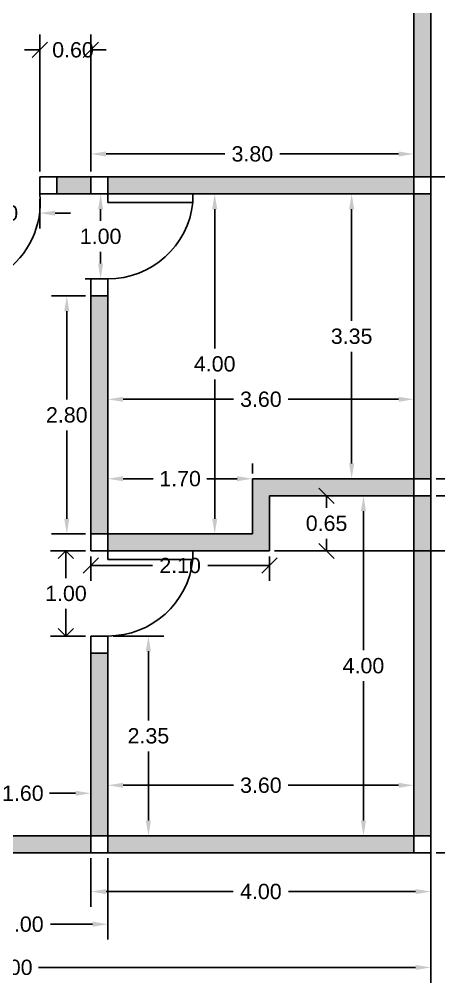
# Model space of a CAD drawing. Header units: metres. Extents: x -4.1 to 30.7, y -1.5 to 30.
# Drawn here: x 5.16 to 10.09, y -1.53 to 9.8 of the extents above; entities that cross this region are included whole.
import ezdxf

# ---------------------------------------------------------------- set-up
doc = ezdxf.new("R2010")
doc.units = ezdxf.units.M
for name, color, linetype in [('01-Terreno', 250, 'Continuous'), ('02-Muros', 250, 'Continuous'), ('04-Puertas', 5, 'Continuous'), ('05-EspMuro', 252, 'Continuous')]:
    doc.layers.add(name, color=color, linetype=linetype)
doc.styles.get("Standard").update_dxf_attribs({"font": 'arial.ttf'})
doc.dimstyles.get("Standard").update_dxf_attribs({"dimtxt": 0.18, "dimasz": 0.18, "dimexe": 0.18, "dimexo": 0.0625, "dimgap": 0.09, "dimtad": 0, "dimtih": 1, "dimtoh": 1, "dimdec": 4, "dimzin": 0, "dimdsep": 46, "dimtxsty": 'Standard', "dimcen": 0.09, "dimadec": 0, "dimazin": 0, "dimtfac": 1, "dimtdec": 4, "dimtofl": 0, "dimtmove": 0, "dimatfit": 3, "dimfxl": 1, "dimtolj": 1, "dimtzin": 0, "dimarcsym": 0})

# ---------------------------------------------------------------- blocks, each defined once
blk = doc.blocks.new('*D92')
at = {"layer": '01-Terreno', "color": 0, "lineweight": -2, "transparency": 16777216}
for p, q in [((4.4, 0.263), (4.4, 0.88)), ((6, 0.263), (6, 0.88)), ((4.58, 0.7), (4.885, 0.7)), ((5.82, 0.7), (5.515, 0.7))]:
    blk.add_line(p, q, dxfattribs=at)
at = {"layer": '01-Terreno', "color": 0, "transparency": 16777216}
for points in [[(4.58, 0.73), (4.58, 0.67), (4.4, 0.7)], [(5.82, 0.73), (5.82, 0.67), (6, 0.7)]]:
    blk.add_solid(points, dxfattribs=at)
at = {"layer": '01-Terreno', "color": 0, "transparency": 16777216, "insert": (5.2, 0.7), "char_height": 0.18, "attachment_point": 5}
blk.add_mtext('\\A1;1.60', dxfattribs=at)
blk = doc.blocks.new('*D93')
at = {"layer": '01-Terreno', "color": 0, "lineweight": -2, "transparency": 16777216}
for p, q in [((4.2, -0.062), (4.2, -1.02)), ((6.2, -0.062), (6.2, -1.02)), ((4.38, -0.84), (4.875, -0.84)), ((6.02, -0.84), (5.525, -0.84))]:
    blk.add_line(p, q, dxfattribs=at)
at = {"layer": '01-Terreno', "color": 0, "transparency": 16777216}
for points in [[(4.38, -0.81), (4.38, -0.87), (4.2, -0.84)], [(6.02, -0.81), (6.02, -0.87), (6.2, -0.84)]]:
    blk.add_solid(points, dxfattribs=at)
at = {"layer": '01-Terreno', "color": 0, "transparency": 16777216, "insert": (5.2, -0.84), "char_height": 0.18, "attachment_point": 5}
blk.add_mtext('\\A1;2.00', dxfattribs=at)
blk = doc.blocks.new('*D94')
at = {"layer": '01-Terreno', "color": 0, "lineweight": -2, "transparency": 16777216}
for p, q in [((9.863, 11), (11.501, 11)), ((11.321, 10.82), (11.321, 9.657)), ((11.321, 8.13), (11.321, 9.293)), ((9.863, 7.95), (11.501, 7.95))]:
    blk.add_line(p, q, dxfattribs=at)
at = {"layer": '01-Terreno', "color": 0, "transparency": 16777216}
for points in [[(11.291, 10.82), (11.351, 10.82), (11.321, 11)], [(11.291, 8.13), (11.351, 8.13), (11.321, 7.95)]]:
    blk.add_solid(points, dxfattribs=at)
at = {"layer": '01-Terreno', "color": 0, "transparency": 16777216, "insert": (11.321, 9.475), "char_height": 0.18, "attachment_point": 5}
blk.add_mtext('\\A1;3.05', dxfattribs=at)
blk = doc.blocks.new('*D96')
at = {"layer": '01-Terreno', "color": 0, "lineweight": -2, "transparency": 16777216}
for p, q in [((5.937, 6.55), (5.537, 6.55)), ((5.717, 6.37), (5.717, 5.332)), ((5.717, 3.93), (5.717, 4.968)), ((5.937, 3.75), (5.537, 3.75))]:
    blk.add_line(p, q, dxfattribs=at)
at = {"layer": '01-Terreno', "color": 0, "transparency": 16777216}
for points in [[(5.687, 6.37), (5.747, 6.37), (5.717, 6.55)], [(5.687, 3.93), (5.747, 3.93), (5.717, 3.75)]]:
    blk.add_solid(points, dxfattribs=at)
at = {"layer": '01-Terreno', "color": 0, "transparency": 16777216, "insert": (5.717, 5.15), "char_height": 0.18, "attachment_point": 5}
blk.add_mtext('\\A1;2.80', dxfattribs=at)
blk = doc.blocks.new('*D106')
at = {"layer": '01-Terreno', "color": 0, "lineweight": -2, "transparency": 16777216}
for p, q in [((0, 0.138), (0, -1.528)), ((10, 0.138), (10, -1.528)), ((0.18, -1.348), (4.615, -1.348)), ((9.82, -1.348), (5.385, -1.348))]:
    blk.add_line(p, q, dxfattribs=at)
at = {"layer": '01-Terreno', "color": 0, "transparency": 16777216}
for points in [[(0.18, -1.318), (0.18, -1.378), (0, -1.348)], [(9.82, -1.318), (9.82, -1.378), (10, -1.348)]]:
    blk.add_solid(points, dxfattribs=at)
at = {"layer": '01-Terreno', "color": 0, "transparency": 16777216, "insert": (5, -1.348), "char_height": 0.18, "attachment_point": 5}
blk.add_mtext('\\A1;10.00', dxfattribs=at)
blk = doc.blocks.new('*D112')
at = {"layer": '01-Terreno', "color": 0, "lineweight": -2, "transparency": 16777216}
for p, q in [((6, -0.062), (6, -0.636)), ((10, -0.062), (10, -0.636)), ((6.18, -0.456), (7.673, -0.456)), ((9.82, -0.456), (8.327, -0.456))]:
    blk.add_line(p, q, dxfattribs=at)
at = {"layer": '01-Terreno', "color": 0, "transparency": 16777216}
for points in [[(6.18, -0.426), (6.18, -0.486), (6, -0.456)], [(9.82, -0.426), (9.82, -0.486), (10, -0.456)]]:
    blk.add_solid(points, dxfattribs=at)
at = {"layer": '01-Terreno', "color": 0, "transparency": 16777216, "insert": (8, -0.456), "char_height": 0.18, "attachment_point": 5}
blk.add_mtext('\\A1;4.00', dxfattribs=at)
blk = doc.blocks.new('*D114')
at = {"layer": '01-Terreno', "color": 0, "lineweight": -2, "transparency": 16777216}
for p, q in [((10.062, 7.95), (12.128, 7.95)), ((11.948, 7.77), (11.948, 6.357)), ((11.948, 4.58), (11.948, 5.993)), ((10.062, 4.4), (12.128, 4.4))]:
    blk.add_line(p, q, dxfattribs=at)
at = {"layer": '01-Terreno', "color": 0, "transparency": 16777216}
for points in [[(11.918, 7.77), (11.978, 7.77), (11.948, 7.95)], [(11.918, 4.58), (11.978, 4.58), (11.948, 4.4)]]:
    blk.add_solid(points, dxfattribs=at)
at = {"layer": '01-Terreno', "color": 0, "transparency": 16777216, "insert": (11.948, 6.175), "char_height": 0.18, "attachment_point": 5}
blk.add_mtext('\\A1;3.55', dxfattribs=at)
blk = doc.blocks.new('*D115')
at = {"layer": '01-Terreno', "color": 0, "lineweight": -2, "transparency": 16777216}
for p, q in [((10.062, 7.95), (13.32, 7.95)), ((13.14, 7.77), (13.14, 4.157)), ((13.14, 0.18), (13.14, 3.793)), ((10.062, 0), (13.32, 0))]:
    blk.add_line(p, q, dxfattribs=at)
at = {"layer": '01-Terreno', "color": 0, "transparency": 16777216}
for points in [[(13.11, 7.77), (13.17, 7.77), (13.14, 7.95)], [(13.11, 0.18), (13.17, 0.18), (13.14, 0)]]:
    blk.add_solid(points, dxfattribs=at)
at = {"layer": '01-Terreno', "color": 0, "transparency": 16777216, "insert": (13.14, 3.975), "char_height": 0.18, "attachment_point": 5}
blk.add_mtext('\\A1;7.95', dxfattribs=at)
blk = doc.blocks.new('*D116')
at = {"layer": '01-Terreno', "color": 0, "lineweight": -2, "transparency": 16777216}
for p, q in [((10.062, 4.2), (12.137, 4.2)), ((11.957, 4.02), (11.957, 2.282)), ((11.957, 0.18), (11.957, 1.918)), ((10.062, 0), (12.137, 0))]:
    blk.add_line(p, q, dxfattribs=at)
at = {"layer": '01-Terreno', "color": 0, "transparency": 16777216}
for points in [[(11.927, 4.02), (11.987, 4.02), (11.957, 4.2)], [(11.927, 0.18), (11.987, 0.18), (11.957, 0)]]:
    blk.add_solid(points, dxfattribs=at)
at = {"layer": '01-Terreno', "color": 0, "transparency": 16777216, "insert": (11.957, 2.1), "char_height": 0.18, "attachment_point": 5}
blk.add_mtext('\\A1;4.20', dxfattribs=at)
blk = doc.blocks.new('_Oblique')
at = {"color": 0, "linetype": 'ByBlock', "lineweight": -2}
blk.add_line((-0.5, -0.5), (0.5, 0.5), dxfattribs=at)
blk = doc.blocks.new('*D117')
at = {"layer": '01-Terreno', "color": 0, "lineweight": -2, "transparency": 16777216}
for p, q in [((10.062, 4.4), (11.338, 4.4)), ((11.158, 4.4), (11.158, 4.157)), ((11.158, 3.55), (11.158, 3.793)), ((8.162, 3.55), (11.338, 3.55))]:
    blk.add_line(p, q, dxfattribs=at)
at = {"layer": '01-Terreno', "color": 0, "lineweight": -2, "transparency": 16777216, "xscale": 0.18, "yscale": 0.18, "zscale": 0.18}
for p, rotation in [((11.158, 4.4), 90), ((11.158, 3.55), 270)]:
    blk.add_blockref('_Oblique', p, dxfattribs=dict(at, rotation=rotation))
at = {"layer": '01-Terreno', "color": 0, "transparency": 16777216, "insert": (11.158, 3.975), "char_height": 0.18, "attachment_point": 5}
blk.add_mtext('\\A1;0.85', dxfattribs=at)
blk = doc.blocks.new('*D118')
at = {"layer": '01-Terreno', "color": 0, "lineweight": -2, "transparency": 16777216}
for p, q in [((8.162, 4.2), (8.953, 4.2)), ((8.773, 4.2), (8.773, 4.057)), ((8.773, 3.55), (8.773, 3.693)), ((8.162, 3.55), (8.953, 3.55))]:
    blk.add_line(p, q, dxfattribs=at)
at = {"layer": '01-Terreno', "color": 0, "lineweight": -2, "transparency": 16777216, "xscale": 0.18, "yscale": 0.18, "zscale": 0.18}
for p, rotation in [((8.773, 4.2), 90), ((8.773, 3.55), 270)]:
    blk.add_blockref('_Oblique', p, dxfattribs=dict(at, rotation=rotation))
at = {"layer": '01-Terreno', "color": 0, "transparency": 16777216, "insert": (8.773, 3.875), "char_height": 0.18, "attachment_point": 5}
blk.add_mtext('\\A1;0.65', dxfattribs=at)
blk = doc.blocks.new('*D119')
at = {"layer": '01-Terreno', "color": 0, "lineweight": -2, "transparency": 16777216}
for p, q in [((6, 3.487), (6, 3.198)), ((8.1, 3.487), (8.1, 3.198)), ((6, 3.378), (6.725, 3.378)), ((8.1, 3.378), (7.375, 3.378))]:
    blk.add_line(p, q, dxfattribs=at)
at = {"layer": '01-Terreno', "color": 0, "lineweight": -2, "transparency": 16777216, "xscale": 0.18, "yscale": 0.18, "zscale": 0.18, "rotation": 180}
blk.add_blockref('_Oblique', (6, 3.378), dxfattribs=at)
at = {"layer": '01-Terreno', "color": 0, "lineweight": -2, "transparency": 16777216, "xscale": 0.18, "yscale": 0.18, "zscale": 0.18}
blk.add_blockref('_Oblique', (8.1, 3.378), dxfattribs=at)
at = {"layer": '01-Terreno', "color": 0, "transparency": 16777216, "insert": (7.05, 3.378), "char_height": 0.18, "attachment_point": 5}
blk.add_mtext('\\A1;2.10', dxfattribs=at)
blk = doc.blocks.new('*D120')
at = {"layer": '01-Terreno', "color": 0, "lineweight": -2, "transparency": 16777216}
for p, q in [((6.263, 7.75), (7.637, 7.75)), ((7.457, 7.57), (7.457, 5.932)), ((7.457, 3.93), (7.457, 5.568)), ((6.263, 3.75), (7.637, 3.75))]:
    blk.add_line(p, q, dxfattribs=at)
at = {"layer": '01-Terreno', "color": 0, "transparency": 16777216}
for points in [[(7.427, 7.57), (7.487, 7.57), (7.457, 7.75)], [(7.427, 3.93), (7.487, 3.93), (7.457, 3.75)]]:
    blk.add_solid(points, dxfattribs=at)
at = {"layer": '01-Terreno', "color": 0, "transparency": 16777216, "insert": (7.457, 5.75), "char_height": 0.18, "attachment_point": 5}
blk.add_mtext('\\A1;4.00', dxfattribs=at)
blk = doc.blocks.new('*D121')
at = {"layer": '01-Terreno', "color": 0, "lineweight": -2, "transparency": 16777216}
for p, q in [((6.2, 0.263), (6.2, 0.974)), ((9.8, 0.263), (9.8, 0.974)), ((6.38, 0.794), (7.677, 0.794)), ((9.62, 0.794), (8.323, 0.794))]:
    blk.add_line(p, q, dxfattribs=at)
at = {"layer": '01-Terreno', "color": 0, "transparency": 16777216}
for points in [[(6.38, 0.824), (6.38, 0.764), (6.2, 0.794)], [(9.62, 0.824), (9.62, 0.764), (9.8, 0.794)]]:
    blk.add_solid(points, dxfattribs=at)
at = {"layer": '01-Terreno', "color": 0, "transparency": 16777216, "insert": (8, 0.794), "char_height": 0.18, "attachment_point": 5}
blk.add_mtext('\\A1;3.60', dxfattribs=at)
blk = doc.blocks.new('*D122')
at = {"layer": '01-Terreno', "color": 0, "lineweight": -2, "transparency": 16777216}
for p, q in [((9.738, 4.2), (9.027, 4.2)), ((9.207, 4.02), (9.207, 2.382)), ((9.207, 0.38), (9.207, 2.018)), ((9.738, 0.2), (9.027, 0.2))]:
    blk.add_line(p, q, dxfattribs=at)
at = {"layer": '01-Terreno', "color": 0, "transparency": 16777216}
for points in [[(9.177, 4.02), (9.237, 4.02), (9.207, 4.2)], [(9.177, 0.38), (9.237, 0.38), (9.207, 0.2)]]:
    blk.add_solid(points, dxfattribs=at)
at = {"layer": '01-Terreno', "color": 0, "transparency": 16777216, "insert": (9.207, 2.2), "char_height": 0.18, "attachment_point": 5}
blk.add_mtext('\\A1;4.00', dxfattribs=at)
blk = doc.blocks.new('*D123')
at = {"layer": '01-Terreno', "color": 0, "lineweight": -2, "transparency": 16777216}
for p, q in [((6.263, 2.55), (6.857, 2.55)), ((6.677, 2.37), (6.677, 1.557)), ((6.677, 0.38), (6.677, 1.193)), ((6.263, 0.2), (6.857, 0.2))]:
    blk.add_line(p, q, dxfattribs=at)
at = {"layer": '01-Terreno', "color": 0, "transparency": 16777216}
for points in [[(6.647, 2.37), (6.707, 2.37), (6.677, 2.55)], [(6.647, 0.38), (6.707, 0.38), (6.677, 0.2)]]:
    blk.add_solid(points, dxfattribs=at)
at = {"layer": '01-Terreno', "color": 0, "transparency": 16777216, "insert": (6.677, 1.375), "char_height": 0.18, "attachment_point": 5}
blk.add_mtext('\\A1;2.35', dxfattribs=at)
blk = doc.blocks.new('_Open90')
at = {"color": 0, "linetype": 'ByBlock', "lineweight": -2}
for p, q in [((0, 0), (-1, 0)), ((-0.5, 0.5), (0, 0)), ((0, 0), (-0.5, -0.5))]:
    blk.add_line(p, q, dxfattribs=at)
blk = doc.blocks.new('*D124')
at = {"layer": '01-Terreno', "color": 0, "lineweight": -2, "transparency": 16777216}
for p, q in [((5.938, 3.55), (5.527, 3.55)), ((5.707, 3.37), (5.707, 3.232)), ((5.707, 2.73), (5.707, 2.868)), ((5.938, 2.55), (5.527, 2.55))]:
    blk.add_line(p, q, dxfattribs=at)
at = {"layer": '01-Terreno', "color": 0, "lineweight": -2, "transparency": 16777216, "xscale": 0.18, "yscale": 0.18, "zscale": 0.18}
for p, rotation in [((5.707, 3.55), 90), ((5.707, 2.55), 270)]:
    blk.add_blockref('_Open90', p, dxfattribs=dict(at, rotation=rotation))
at = {"layer": '01-Terreno', "color": 0, "transparency": 16777216, "insert": (5.707, 3.05), "char_height": 0.18, "attachment_point": 5}
blk.add_mtext('\\A1;1.00', dxfattribs=at)
blk = doc.blocks.new('*D125')
at = {"layer": '01-Terreno', "color": 0, "lineweight": -2, "transparency": 16777216}
for p, q in [((9.738, 7.75), (8.888, 7.75)), ((9.068, 7.57), (9.068, 6.257)), ((9.068, 4.58), (9.068, 5.893)), ((9.738, 4.4), (8.888, 4.4))]:
    blk.add_line(p, q, dxfattribs=at)
at = {"layer": '01-Terreno', "color": 0, "transparency": 16777216}
for points in [[(9.038, 7.57), (9.098, 7.57), (9.068, 7.75)], [(9.038, 4.58), (9.098, 4.58), (9.068, 4.4)]]:
    blk.add_solid(points, dxfattribs=at)
at = {"layer": '01-Terreno', "color": 0, "transparency": 16777216, "insert": (9.068, 6.075), "char_height": 0.18, "attachment_point": 5}
blk.add_mtext('\\A1;3.35', dxfattribs=at)
blk = doc.blocks.new('*D126')
at = {"layer": '01-Terreno', "color": 0, "lineweight": -2, "transparency": 16777216}
for p, q in [((6.2, 5.213), (6.2, 5.514)), ((9.8, 5.213), (9.8, 5.514)), ((6.38, 5.334), (7.677, 5.334)), ((9.62, 5.334), (8.323, 5.334))]:
    blk.add_line(p, q, dxfattribs=at)
at = {"layer": '01-Terreno', "color": 0, "transparency": 16777216}
for points in [[(6.38, 5.364), (6.38, 5.304), (6.2, 5.334)], [(9.62, 5.364), (9.62, 5.304), (9.8, 5.334)]]:
    blk.add_solid(points, dxfattribs=at)
at = {"layer": '01-Terreno', "color": 0, "transparency": 16777216, "insert": (8, 5.334), "char_height": 0.18, "attachment_point": 5}
blk.add_mtext('\\A1;3.60', dxfattribs=at)
blk = doc.blocks.new('*D127')
at = {"layer": '01-Terreno', "color": 0, "lineweight": -2, "transparency": 16777216}
for p, q in [((6.2, 4.4625), (6.2, 4.58)), ((7.9, 4.4625), (7.9, 4.58)), ((6.38, 4.4), (6.735, 4.4)), ((7.72, 4.4), (7.365, 4.4))]:
    blk.add_line(p, q, dxfattribs=at)
at = {"layer": '01-Terreno', "color": 0, "transparency": 16777216}
for points in [[(6.38, 4.43), (6.38, 4.37), (6.2, 4.4)], [(7.72, 4.43), (7.72, 4.37), (7.9, 4.4)]]:
    blk.add_solid(points, dxfattribs=at)
at = {"layer": '01-Terreno', "color": 0, "transparency": 16777216, "insert": (7.05, 4.4), "char_height": 0.18, "attachment_point": 5}
blk.add_mtext('\\A1;1.70', dxfattribs=at)
blk = doc.blocks.new('*D128')
at = {"layer": '01-Terreno', "color": 0, "lineweight": -2, "transparency": 16777216}
for p, q in [((4.4, 7.687), (4.4, 7.344)), ((5.4, 7.687), (5.4, 7.344)), ((4.22, 7.524), (4.04, 7.524)), ((5.58, 7.524), (5.76, 7.524))]:
    blk.add_line(p, q, dxfattribs=at)
at = {"layer": '01-Terreno', "color": 0, "transparency": 16777216}
for points in [[(4.22, 7.554), (4.22, 7.494), (4.4, 7.524)], [(5.58, 7.554), (5.58, 7.494), (5.4, 7.524)]]:
    blk.add_solid(points, dxfattribs=at)
at = {"layer": '01-Terreno', "color": 0, "transparency": 16777216, "insert": (4.9, 7.524), "char_height": 0.18, "attachment_point": 5}
blk.add_mtext('\\A1;1.00', dxfattribs=at)
blk = doc.blocks.new('*D129')
at = {"layer": '01-Terreno', "color": 0, "lineweight": -2, "transparency": 16777216}
for p, q in [((5.4, 8.012), (5.4, 9.624)), ((6, 8.012), (6, 9.624)), ((5.4, 9.444), (5.22, 9.444)), ((6, 9.444), (6.18, 9.444))]:
    blk.add_line(p, q, dxfattribs=at)
at = {"layer": '01-Terreno', "color": 0, "lineweight": -2, "transparency": 16777216, "xscale": 0.18, "yscale": 0.18, "zscale": 0.18}
blk.add_blockref('_Oblique', (5.4, 9.444), dxfattribs=at)
at = {"layer": '01-Terreno', "color": 0, "lineweight": -2, "transparency": 16777216, "xscale": 0.18, "yscale": 0.18, "zscale": 0.18, "rotation": 180}
blk.add_blockref('_Oblique', (6, 9.444), dxfattribs=at)
at = {"layer": '01-Terreno', "color": 0, "transparency": 16777216, "insert": (5.79, 9.444), "char_height": 0.18, "attachment_point": 5}
blk.add_mtext('\\A1;0.60', dxfattribs=at)
blk = doc.blocks.new('*D130')
at = {"layer": '01-Terreno', "color": 0, "lineweight": -2, "transparency": 16777216}
for p, q in [((6.138, 7.75), (5.935, 7.75)), ((6.115, 7.57), (6.115, 7.432)), ((6.115, 6.93), (6.115, 7.068)), ((6.138, 6.75), (5.935, 6.75))]:
    blk.add_line(p, q, dxfattribs=at)
at = {"layer": '01-Terreno', "color": 0, "transparency": 16777216}
for points in [[(6.085, 7.57), (6.145, 7.57), (6.115, 7.75)], [(6.085, 6.93), (6.145, 6.93), (6.115, 6.75)]]:
    blk.add_solid(points, dxfattribs=at)
at = {"layer": '01-Terreno', "color": 0, "transparency": 16777216, "insert": (6.115, 7.25), "char_height": 0.18, "attachment_point": 5}
blk.add_mtext('\\A1;1.00', dxfattribs=at)
blk = doc.blocks.new('*D131')
at = {"layer": '01-Terreno', "color": 0, "lineweight": -2, "transparency": 16777216}
for p, q in [((6, 8.012), (6, 8.4)), ((9.8, 8.012), (9.8, 8.4)), ((6.18, 8.22), (7.577, 8.22)), ((9.62, 8.22), (8.223, 8.22))]:
    blk.add_line(p, q, dxfattribs=at)
at = {"layer": '01-Terreno', "color": 0, "transparency": 16777216}
for points in [[(6.18, 8.25), (6.18, 8.19), (6, 8.22)], [(9.62, 8.25), (9.62, 8.19), (9.8, 8.22)]]:
    blk.add_solid(points, dxfattribs=at)
at = {"layer": '01-Terreno', "color": 0, "transparency": 16777216, "insert": (7.9, 8.22), "char_height": 0.18, "attachment_point": 5}
blk.add_mtext('\\A1;3.80', dxfattribs=at)
blk = doc.blocks.new('*D135')
at = {"layer": '01-Terreno', "color": 0, "lineweight": -2, "transparency": 16777216}
for p, q in [((10.062, 15), (13.331, 15)), ((13.151, 14.82), (13.151, 11.657)), ((13.151, 8.13), (13.151, 11.293)), ((10.062, 7.95), (13.331, 7.95))]:
    blk.add_line(p, q, dxfattribs=at)
at = {"layer": '01-Terreno', "color": 0, "transparency": 16777216}
for points in [[(13.121, 14.82), (13.181, 14.82), (13.151, 15)], [(13.121, 8.13), (13.181, 8.13), (13.151, 7.95)]]:
    blk.add_solid(points, dxfattribs=at)
at = {"layer": '01-Terreno', "color": 0, "transparency": 16777216, "insert": (13.151, 11.475), "char_height": 0.18, "attachment_point": 5}
blk.add_mtext('\\A1;7.05', dxfattribs=at)
blk = doc.blocks.new('*D145')
at = {"layer": '01-Terreno', "color": 0, "lineweight": -2, "transparency": 16777216}
for p, q in [((10.062, 15), (14.503, 15)), ((14.323, 14.82), (14.323, 7.682)), ((14.323, 0.18), (14.323, 7.318)), ((10.062, 0), (14.503, 0))]:
    blk.add_line(p, q, dxfattribs=at)
at = {"layer": '01-Terreno', "color": 0, "transparency": 16777216}
for points in [[(14.293, 14.82), (14.353, 14.82), (14.323, 15)], [(14.293, 0.18), (14.353, 0.18), (14.323, 0)]]:
    blk.add_solid(points, dxfattribs=at)
at = {"layer": '01-Terreno', "color": 0, "transparency": 16777216, "insert": (14.323, 7.5), "char_height": 0.18, "attachment_point": 5}
blk.add_mtext('\\A1;15.00', dxfattribs=at)

msp = doc.modelspace()

# ---------------------------------------------------------------- hatches: boundary and pattern name
at = {"layer": '05-EspMuro'}
h = msp.add_hatch(color=256, dxfattribs=at)
h.dxf.hatch_style = 1
h.paths.add_polyline_path([(10, 11), (9.8, 11), (9.8, 7.95), (10, 7.95)])
h = msp.add_hatch(color=256, dxfattribs=at)
h.dxf.hatch_style = 1
h.paths.add_polyline_path([(6, 7.95), (5.6, 7.95), (5.6, 7.75), (6, 7.75)])
h = msp.add_hatch(color=256, dxfattribs=at)
h.dxf.hatch_style = 1
h.paths.add_polyline_path([(9.8, 7.95), (6.2, 7.95), (6.2, 7.75), (9.8, 7.75)])
h = msp.add_hatch(color=256, dxfattribs=at)
h.dxf.hatch_style = 1
h.paths.add_polyline_path([(10, 7.75), (9.8, 7.75), (9.8, 4.4), (10, 4.4)])
h = msp.add_hatch(color=256, dxfattribs=at)
h.dxf.hatch_style = 1
h.paths.add_polyline_path([(6.2, 6.55), (6, 6.55), (6, 3.75), (6.2, 3.75)])
h = msp.add_hatch(color=256, dxfattribs=at)
h.dxf.hatch_style = 1
h.paths.add_polyline_path([(9.8, 4.4), (7.9, 4.4), (7.9, 3.75), (6.2, 3.75), (6.2, 3.55), (7.2, 3.55), (8.1, 3.55), (8.1, 4.2), (9.8, 4.2)])
h = msp.add_hatch(color=256, dxfattribs=at)
h.dxf.hatch_style = 1
h.paths.add_polyline_path([(10, 4.2), (9.8, 4.2), (9.8, 0.2), (10, 0.2)])
h = msp.add_hatch(color=256, dxfattribs=at)
h.dxf.hatch_style = 1
h.paths.add_polyline_path([(6.2, 2.35), (6, 2.35), (6, 0.2), (6.2, 0.2)])
h = msp.add_hatch(color=256, dxfattribs=at)
h.dxf.hatch_style = 1
h.paths.add_polyline_path([(6, 0.2), (4.4, 0.2), (4.4, 0), (6, 0)])
h = msp.add_hatch(color=256, dxfattribs=at)
h.dxf.hatch_style = 1
h.paths.add_polyline_path([(9.8, 0.2), (6.2, 0.2), (6.2, 0), (9.8, 0)])

# ---------------------------------------------------------------- linework, layer by layer
at = {"layer": '01-Terreno'}
for p, q in [((10, 0), (10, 15)), ((0, 0), (10, 0))]:
    msp.add_line(p, q, dxfattribs=at)
at = {"layer": '02-Muros'}
for p, q in [((9.8, 0), (9.8, 15)), ((10, 0), (10, 15)), ((5.4, 7.95), (5.4, 7.75)), ((5.4, 7.95), (10, 7.95)), ((5.6, 7.95), (5.6, 7.75)), ((6, 7.75), (6, 7.95)), ((6.2, 7.75), (6.2, 7.95)), ((5.4, 7.75), (10, 7.75)), ((6, 3.55), (6, 6.75)), ((6, 6.75), (6.2, 6.75)), ((6.2, 3.55), (6.2, 6.75)), ((7.9, 3.75), (7.9, 4.4)), ((7.9, 4.4), (10, 4.4)), ((8.1, 3.55), (8.1, 4.2)), ((8.1, 4.2), (10, 4.2)), ((6, 3.75), (7.9, 3.75)), ((6, 3.55), (8.1, 3.55)), ((6, 0), (6, 2.55)), ((6, 2.55), (6.2, 2.55)), ((6.2, 0), (6.2, 2.55)), ((6, 2.35), (6.2, 2.35)), ((0, 0.2), (10, 0.2)), ((0, 0), (10, 0))]:
    msp.add_line(p, q, dxfattribs=at)
msp.add_lwpolyline([(6, 6.75), (6, 6.55), (6.2, 6.55)], dxfattribs=at)
at = {"layer": '04-Puertas'}
for points in [[(6.2, 7.75), (7.2, 7.75), (7.2, 7.65), (6.2, 7.65), (6.2, 7.75)], [(6.2, 3.55), (7.2, 3.55), (7.2, 3.45), (6.2, 3.45), (6.2, 3.55)]]:
    msp.add_lwpolyline(points, dxfattribs=at)
for centre, radius, start, end in [((4.4025, 7.65), 1.0025, 180, 5.72481), ((6.2, 7.75556), 1.00556, 270, 353.974425), ((6.2, 3.55556), 1.00556, 270, 353.974425)]:
    msp.add_arc(centre, radius, start, end, dxfattribs=at)

# ---------------------------------------------------------------- dimensions: what is measured, and where the dimension line sits
at = {"layer": '01-Terreno'}
for base, p1, p2, override, picture, middle in [((13.15104, 7.95), (10, 15), (10, 7.95), {"dimdec": 2}, '*D135', (13.15104, 11.475)), ((14.32298, 15), (10, 0), (10, 15), {"dimdec": 2}, '*D145', (14.32298, 7.5)), ((11.32107, 11), (9.8, 7.95), (9.8, 11), {"dimdec": 2}, '*D94', (11.32107, 9.475)), ((6.11481, 6.75), (6.2, 7.75), (6.2, 6.75), {"dimdec": 2}, '*D130', (6.11481, 7.25)), ((7.45684, 7.75), (6.2, 3.75), (6.2, 7.75), {"dimdec": 2}, '*D120', (7.45684, 5.75)), ((5.70722, 2.55), (6, 3.55), (6, 2.55), {"dimdec": 2, "dimblk1": 'Open90', "dimblk2": 'Open90', "dimsah": 1}, '*D124', (5.70722, 3.05)), ((6.67699, 0.2), (6.2, 2.55), (6.2, 0.2), {"dimdec": 2}, '*D123', (6.67699, 1.375))]:
    dim = msp.add_linear_dim(base=base, p1=p1, p2=p2, angle=90, dimstyle='Standard', override=override, dxfattribs=at)
    dim.commit()
    dim.dimension.update_dxf_attribs({"geometry": picture, "text_midpoint": middle, "dimtype": 160})
for base, p1, p2, override, picture, middle in [((5.4, 9.44388), (6, 7.95), (5.4, 7.95), {"dimdec": 2, "dimblk1": 'Oblique', "dimblk2": 'Oblique', "dimsah": 1}, '*D129', (5.79, 9.44388)), ((9.8, 8.2197), (6, 7.95), (9.8, 7.95), {"dimdec": 2}, '*D131', (7.9, 8.2197)), ((9.8, 5.33391), (6.2, 5.15), (9.8, 5.15), {"dimdec": 2}, '*D126', (8, 5.33391)), ((9.8, 0.79391), (6.2, 0.2), (9.8, 0.2), {"dimdec": 2}, '*D121', (8, 0.79391)), ((6, 0.69996), (4.4, 0.2), (6, 0.2), {"dimdec": 2}, '*D92', (5.2, 0.69996))]:
    dim = msp.add_linear_dim(base=base, p1=p1, p2=p2, dimstyle='Standard', override=override, dxfattribs=at)
    dim.commit()
    dim.dimension.update_dxf_attribs({"geometry": picture, "text_midpoint": middle, "dimtype": 160})
for base, p1, p2, override, picture, middle in [((11.94799, 4.4), (10, 7.95), (10, 4.4), {"dimdec": 2}, '*D114', (11.94799, 6.175)), ((13.14038, 0), (10, 7.95), (10, 0), {"dimdec": 2}, '*D115', (13.14038, 3.975)), ((9.0683, 4.4), (9.8, 7.75), (9.8, 4.4), {"dimdec": 2}, '*D125', (9.0683, 6.075)), ((5.71705, 6.55), (6, 3.75), (6, 6.55), {"dimdec": 2}, '*D96', (5.71705, 5.15)), ((11.15777, 3.55), (10, 4.4), (8.1, 3.55), {"dimdec": 2, "dimblk1": 'Oblique', "dimblk2": 'Oblique', "dimsah": 1}, '*D117', (11.15777, 3.975)), ((8.77292, 3.55), (8.1, 4.2), (8.1, 3.55), {"dimdec": 2, "dimblk1": 'Oblique', "dimblk2": 'Oblique', "dimsah": 1}, '*D118', (8.77292, 3.875)), ((9.20664, 0.2), (9.8, 4.2), (9.8, 0.2), {"dimdec": 2}, '*D122', (9.20664, 2.2)), ((11.95667, 0), (10, 4.2), (10, 0), {"dimdec": 2}, '*D116', (11.95667, 2.1))]:
    dim = msp.add_linear_dim(base=base, p1=p1, p2=p2, angle=90, dimstyle='Standard', override=override, dxfattribs=at)
    dim.commit()
    dim.dimension.update_dxf_attribs({"geometry": picture, "text_midpoint": middle})
for base, p1, p2, override, picture, middle in [((5.4, 7.52449), (4.4, 7.75), (5.4, 7.75), {"dimdec": 2}, '*D128', (4.9, 7.52449)), ((6.2, 4.4), (7.9, 4.4), (6.2, 4.4), {"dimdec": 2}, '*D127', (7.05, 4.4)), ((8.1, 3.37782), (6, 3.55), (8.1, 3.55), {"dimdec": 2, "dimblk1": 'Oblique', "dimblk2": 'Oblique', "dimsah": 1}, '*D119', (7.05, 3.37782)), ((10, -1.34816), (0, 0.2), (10, 0.2), {"dimdec": 2}, '*D106', (5, -1.34816)), ((4.2, -0.84), (6.2, 0), (4.2, 0), {"dimdec": 2}, '*D93', (5.2, -0.84)), ((10, -0.45562), (6, 0), (10, 0), {"dimdec": 2}, '*D112', (8, -0.45562))]:
    dim = msp.add_linear_dim(base=base, p1=p1, p2=p2, dimstyle='Standard', override=override, dxfattribs=at)
    dim.commit()
    dim.dimension.update_dxf_attribs({"geometry": picture, "text_midpoint": middle})

doc.saveas('drawing.dxf')
